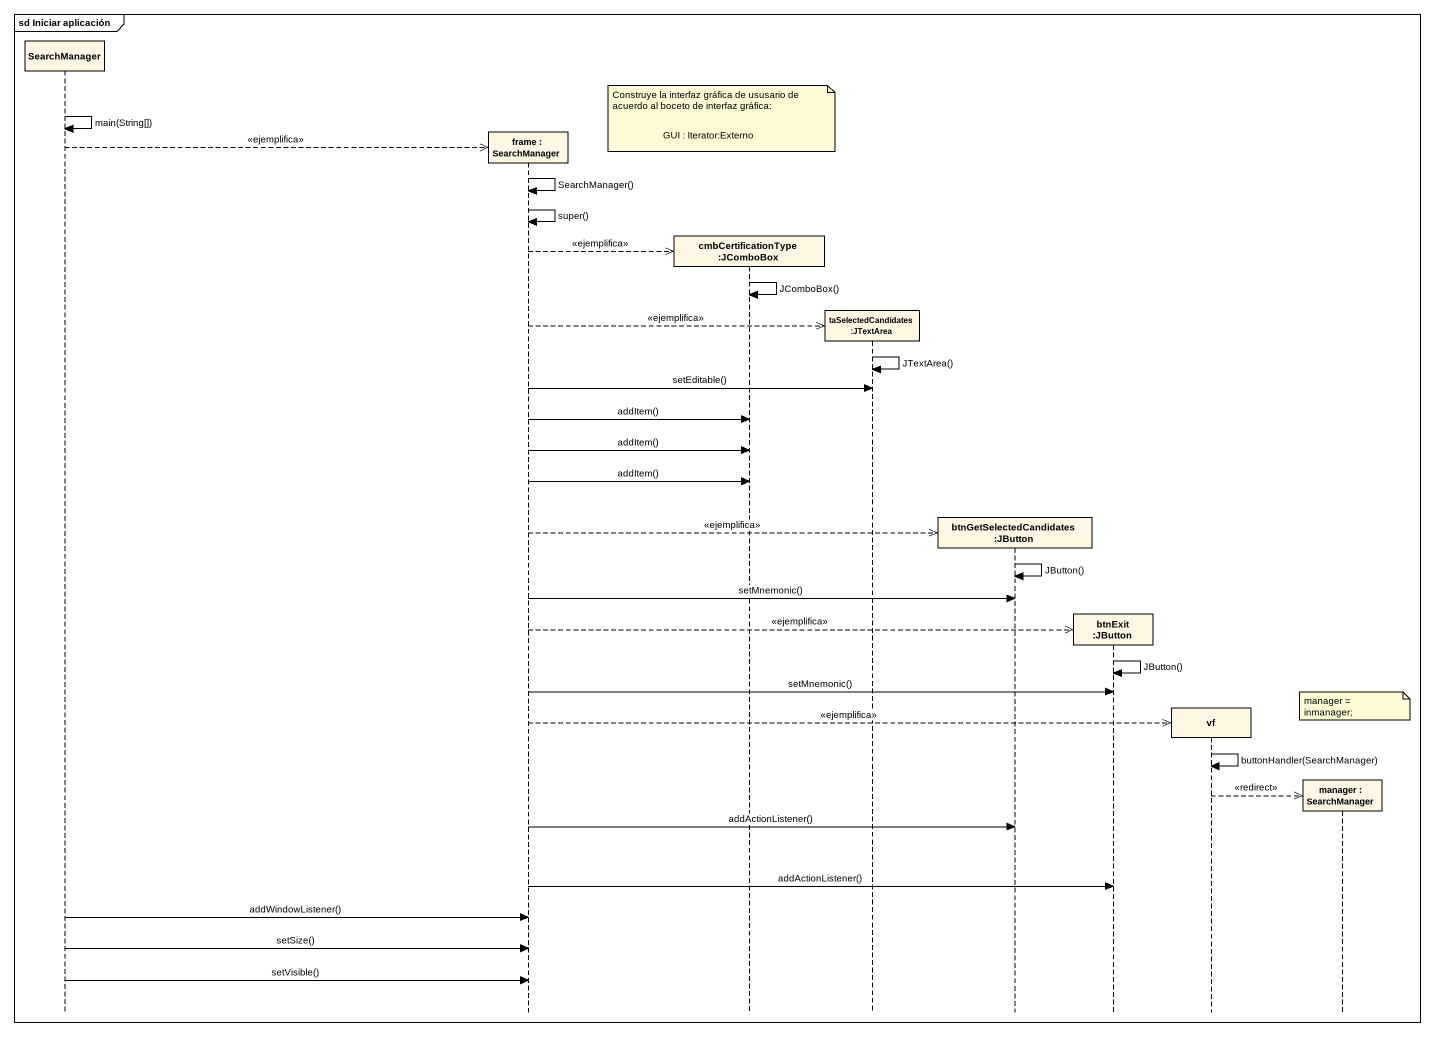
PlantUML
@startuml
mainframe sd Iniciar aplicación
hide footbox
participant SearchManager
participant "frame : SearchManager" as frame_
participant "cmbCertificationType :JComboBox" as cmbCertificationType
participant "taSelectedCandidates :JTextArea" as taSelectedCandidates
participant "btnGetSelectedCandidates :JButton" as btnGetSelectedCandidates
participant "btnExit :JButton" as btnExit_JButton
participant vf
participant "manager : SearchManager" as manager

SearchManager -> SearchManager : main(String[])
note over cmbCertificationType : Construye la interfaz gráfica de ususario de acuerdo al boceto de interfaz gráfica:
note over cmbCertificationType : GUI : Iterator:Externo
SearchManager -->> frame_ ** : <<ejemplifica>>
frame_ -> frame_ : SearchManager()
frame_ -> frame_ : super()
frame_ -->> cmbCertificationType ** : <<ejemplifica>>
cmbCertificationType -> cmbCertificationType : JComboBox()
frame_ -->> taSelectedCandidates ** : <<ejemplifica>>
taSelectedCandidates -> taSelectedCandidates : JTextArea()
frame_ -> taSelectedCandidates : setEditable()
frame_ -> cmbCertificationType : addItem()
frame_ -> cmbCertificationType : addItem()
frame_ -> cmbCertificationType : addItem()
frame_ -->> btnGetSelectedCandidates ** : <<ejemplifica>>
btnGetSelectedCandidates -> btnGetSelectedCandidates : JButton()
frame_ -> btnGetSelectedCandidates : setMnemonic()
frame_ -->> btnExit_JButton ** : <<ejemplifica>>
btnExit_JButton -> btnExit_JButton : JButton()
frame_ -> btnExit_JButton : setMnemonic()
note over manager : manager = inmanager;
frame_ -->> vf ** : <<ejemplifica>>
vf -> vf : buttonHandler(SearchManager)
vf -->> manager ** : <<redirect>>
frame_ -> btnGetSelectedCandidates : addActionListener()
frame_ -> btnExit_JButton : addActionListener()
SearchManager -> frame_ : addWindowListener()
SearchManager -> frame_ : setSize()
SearchManager -> frame_ : setVisible()
@enduml
